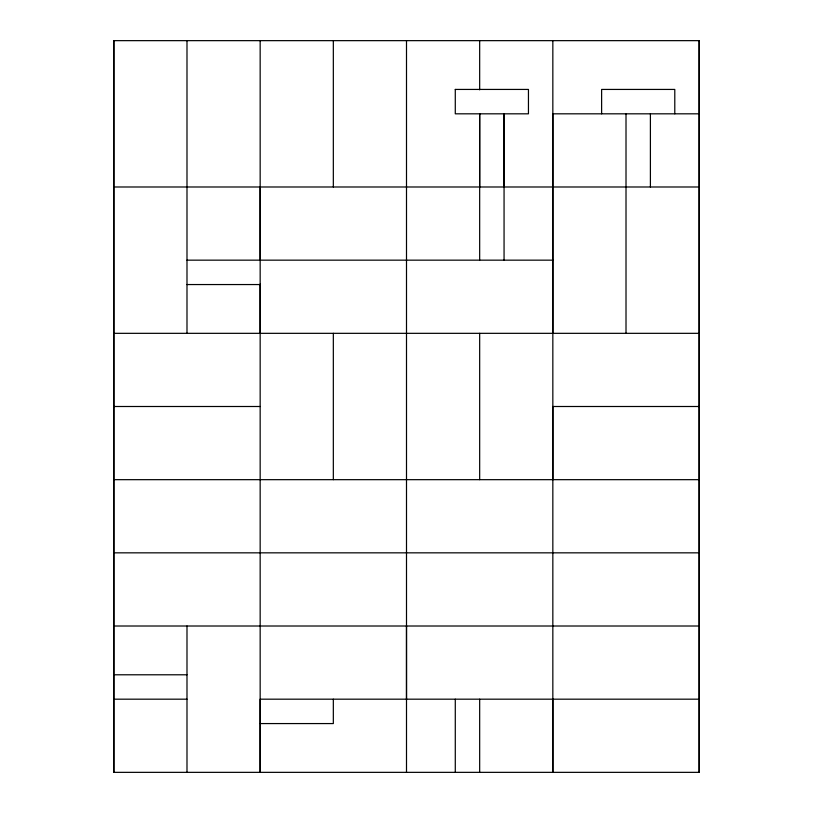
<?xml version="1.0" encoding="UTF-8"?>
<svg xmlns="http://www.w3.org/2000/svg" width="813" height="813" viewBox="0 0 813 813"><rect width="100%" height="100%" fill="white"/><g stroke="black" fill="none" stroke-linecap="round" stroke-linejoin="round"><path stroke-width="1.22" d="M113.82 772.35L113.82 40.65L699.18 40.65L699.18 772.35L113.82 772.35L113.82 40.65M186.99 333.33L186.99 40.65M260.16 333.33L260.16 40.65M333.33 699.18L333.33 723.57L260.16 723.57M333.33 479.67L333.33 333.33M333.33 186.99L333.33 40.65M406.5 699.18L406.5 626.01M406.5 40.65L406.5 772.35M479.67 479.67L479.67 333.33M479.67 186.99L479.67 113.82L479.67 260.16M479.67 89.847L479.67 40.65M504.06 186.99L504.06 113.82L504.06 260.16M552.84 479.67L552.84 40.65M601.62 113.82L601.62 89.43L674.79 89.43L674.79 113.82M626.01 333.33L626.01 113.82M699.18 113.82L552.84 113.82L552.84 333.33M113.82 186.99L699.18 186.99M186.99 260.16L552.84 260.16M186.99 284.55L260.16 284.55M113.82 333.33L699.18 333.33M113.82 406.5L260.16 406.5M699.18 406.5L552.84 406.5L552.84 772.35L552.84 699.18M113.82 479.67L699.18 479.67M113.82 552.84L699.18 552.84M113.82 626.01L699.18 626.01M113.82 674.79L186.99 674.79M113.82 699.18L186.99 699.18M699.18 699.18L260.16 699.18L260.16 772.35L260.16 284.133M699.18 40.65L699.18 772.35M650.4 113.82L650.4 186.99M479.67 699.18L479.67 772.35M455.28 699.18L455.28 772.35M260.16 186.99L260.16 260.16M186.99 626.01L186.99 772.35M455.28 89.43L455.28 113.82L528.45 113.82L528.45 89.43L455.28 89.43"/></g></svg>
